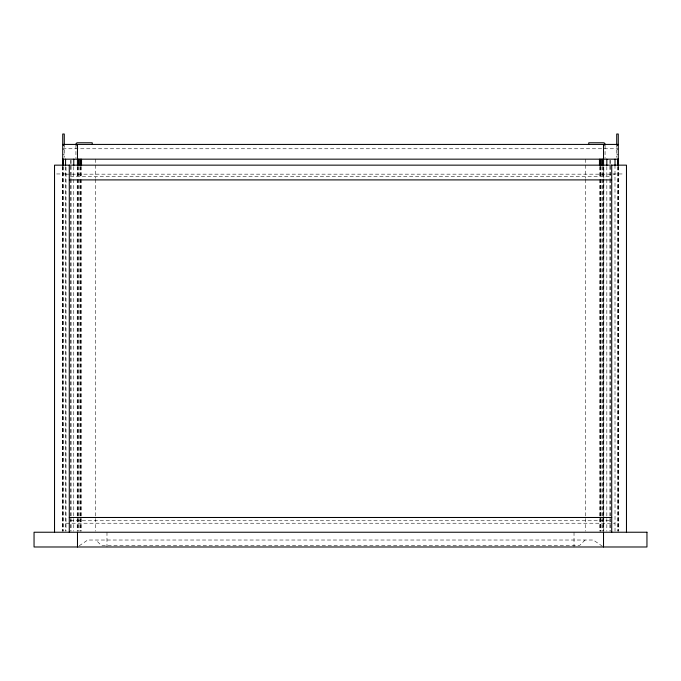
<?xml version="1.0" encoding="UTF-8"?>
<svg xmlns="http://www.w3.org/2000/svg" width="681" height="681" viewBox="0 0 681 681"><rect width="100%" height="100%" fill="white"/><g stroke="black" fill="none" stroke-linecap="round" stroke-linejoin="round"><path stroke-width="0.51" stroke-dasharray="3.4 2.55" d="M585.09 540.024L579.761 545.345L101.239 545.345L95.91 540.024M79.183 545.822L87.721 540.024L593.279 540.024L603.519 546.988M62.729 145.598L64.278 145.598L64.278 157.328M618.271 145.598L616.722 145.598L616.722 157.328M62.729 145.819L64.278 145.819M75.923 145.777L77.481 145.777M603.519 145.777L605.077 145.777M616.722 145.819L618.271 145.819M62.729 148.764L618.271 148.764M62.729 149.658L64.278 149.658M616.722 149.658L618.271 149.658M62.729 154.578L64.278 154.578M616.722 154.578L618.271 154.578M56.642 173.961L68.228 173.961M612.772 173.961L624.358 173.961M66.006 174.166L614.994 174.166M70.347 176.626L610.653 176.626M70.347 520.761L610.653 520.761M66.006 523.221L614.994 523.221M618.271 166.607L618.271 531.171M618.161 166.607L618.161 531.171M618.025 166.607L618.025 531.171M617.914 166.607L617.914 531.171M614.994 165.151L615.02 531.171M610.193 160.231L610.193 178.303M610.193 179.367L610.193 531.171M609.963 160.231L609.963 178.303M609.963 179.367L609.963 531.171M606.831 166.607L606.831 178.303M606.831 179.367L606.831 531.171M605.077 145.419L605.077 158.35M603.553 166.607L603.511 178.303M603.511 179.367L603.511 531.171M602.242 166.607L602.242 178.303M602.242 179.367L602.242 531.171M601.927 166.607L601.919 178.303M601.927 179.367L601.919 531.171M600.506 166.607L600.506 178.303M600.506 179.367L600.506 531.171M600.48 166.607L600.48 178.303M600.48 179.367L600.48 531.171M600.242 166.607L600.242 178.303M600.242 179.367L600.242 531.171M599.459 166.607L599.459 178.303M599.459 179.367L599.459 531.171M585.498 159.167L585.498 178.303M585.498 179.367L585.498 531.171M574.023 532.236L574.023 546.988M106.977 532.236L106.977 546.988M95.502 159.167L95.502 178.303M95.502 179.367L95.502 531.171M81.541 166.607L81.541 178.303M81.541 179.367L81.541 531.171M80.758 166.607L80.758 178.303M80.758 179.367L80.758 531.171M80.494 166.607L80.52 178.303M80.52 179.367L80.52 531.171M79.081 166.607L79.073 178.303M79.081 179.367L79.073 531.171M78.758 166.607L78.758 178.303M78.758 179.367L78.758 531.171M77.489 166.607L77.489 178.303M77.489 179.367L77.472 531.171M77.242 166.607L77.2 178.303M77.2 179.367L77.217 531.171M75.923 145.419L75.923 158.35M73.761 166.607L73.761 178.303M73.761 179.367L73.761 531.171M71.037 160.231L71.037 178.303M71.037 179.367L71.037 531.171M70.807 160.231L70.807 178.303M70.807 179.367L70.807 531.171M66.006 167.279L66.006 531.171M65.572 166.607L65.572 531.171M63.086 166.607L63.086 531.171M62.975 166.607L62.975 531.171M62.839 166.607L62.839 531.171M62.729 166.607L62.729 531.171M603.783 178.303L603.8 166.607L603.758 178.303M603.783 531.171L603.8 179.367L603.758 531.171"/><path stroke-width="1.02" d="M62.729 144.423L618.271 144.423M62.729 144.534L64.278 144.619M75.923 144.508L77.481 144.508M603.519 144.508L605.077 144.508M616.722 144.619L618.271 144.534M77.481 144.644L75.923 144.423A1.583 1.583 0 0 1 77.481 142.78L92.224 142.78L92.224 144.423M603.519 144.644L605.077 144.423A1.583 1.583 0 0 0 603.519 142.78L588.776 142.78L588.776 144.423M62.729 159.167L618.271 159.167M69.283 179.903L611.717 179.903M69.283 517.483L611.717 517.483M626.469 532.236L626.469 165.151L54.531 165.151L54.531 532.236M618.271 165.764L618.271 134.012L616.722 134.012L616.722 144.73M618.161 159.167L618.161 165.551M618.025 159.167L618.025 165.551M615.02 159.167L615.02 165.551M611.717 165.151L611.717 532.236M606.831 159.167L606.831 165.551M603.519 144.329L603.553 165.551M603.519 532.236L603.519 546.988M602.242 159.167L602.242 165.551M601.927 159.167L601.919 165.551M600.506 159.167L600.506 165.551M599.459 159.167L599.459 165.551M81.541 159.167L81.541 165.551M80.494 159.167L80.494 165.551M79.073 159.167L79.081 165.551M78.758 159.167L78.758 165.551M77.481 144.329L77.447 165.551M77.481 532.236L77.481 546.988M73.761 159.167L73.761 165.551M69.283 165.151L69.283 532.236M65.572 159.167L65.572 165.551M64.278 144.73L64.278 134.012L62.729 134.012L62.729 165.764M62.975 159.167L62.975 165.551M62.839 159.167L62.839 165.551M646.95 532.236L34.05 532.236L34.05 546.988L646.95 546.988L646.95 532.236"/></g></svg>
